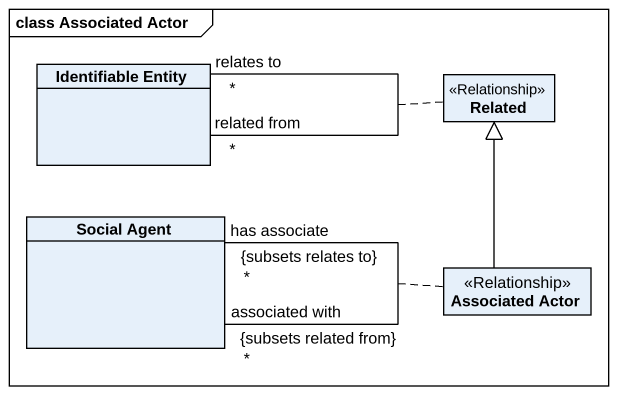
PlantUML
@startuml
mainframe class Associated Actor
hide circle
hide empty members
class "Identifiable Entity" as Identifiable_Entity
class Related <<Relationship>>
class "Social Agent" as Social_Agent
class "Associated Actor" as Associated_Actor <<Relationship>>
Identifiable_Entity "related from\n*" -- "relates to\n*" Identifiable_Entity
(Identifiable_Entity, Identifiable_Entity) .. Related
Social_Agent "associated with\n{subsets related from}\n*" -- "has associate\n{subsets relates to}\n*" Social_Agent
(Social_Agent, Social_Agent) .. Associated_Actor
Associated_Actor -up-|> Related
@enduml
